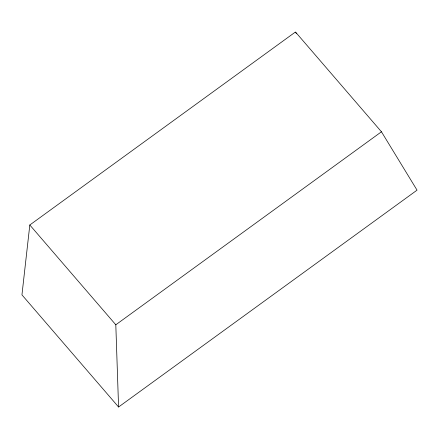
<?xml version="1.0" encoding="UTF-8"?>
<svg xmlns="http://www.w3.org/2000/svg" width="439" height="439" viewBox="0 0 439 439"><rect width="100%" height="100%" fill="white"/><g stroke="black" fill="none" stroke-linecap="round" stroke-linejoin="round"><path stroke-width="0.66" d="M29.814 224.993L21.95 294.882L118.574 407.013L417.05 190.153L381.453 131.782L295.458 31.987L29.814 224.993L115.808 324.789L118.574 407.013M115.808 324.789L381.453 131.782M295.782 32.585L296.429 33.781"/></g></svg>
